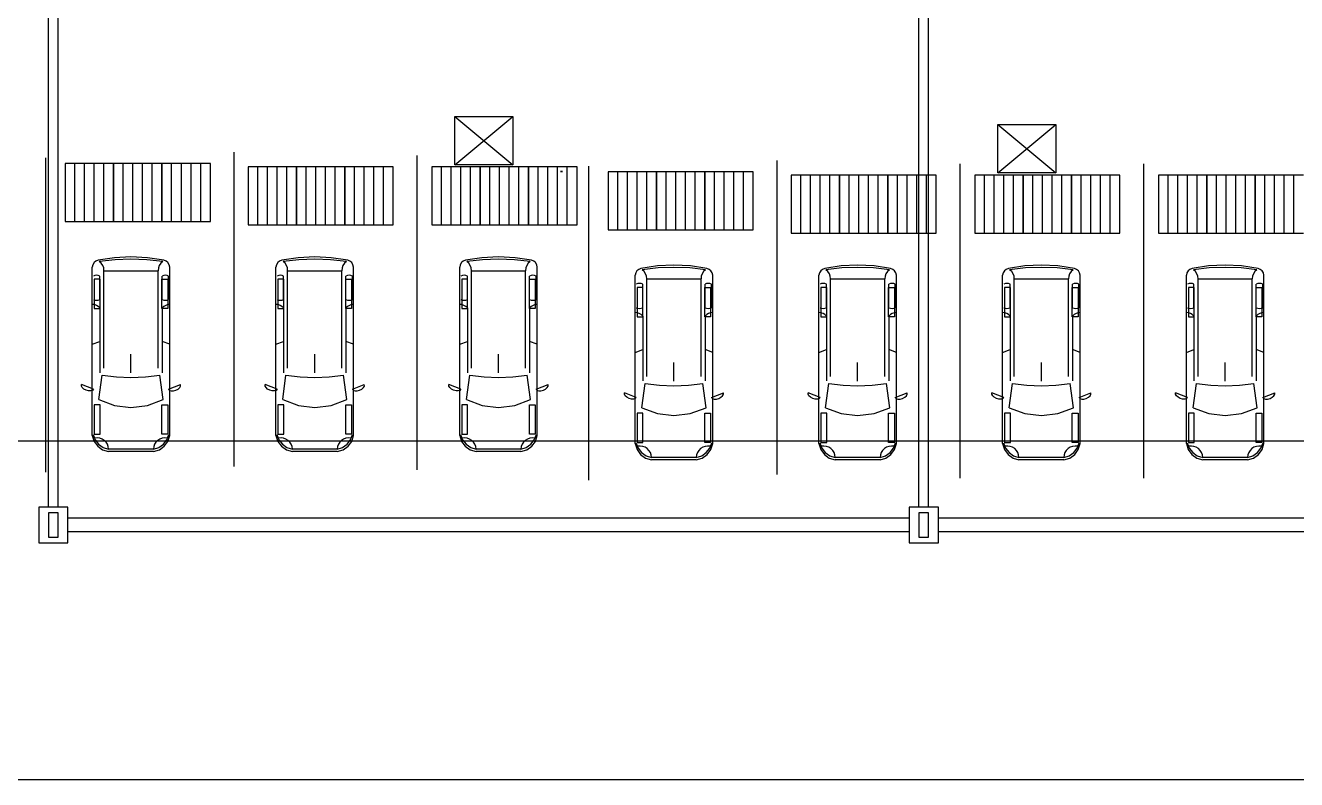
# Model space of a CAD drawing. Header units: metres. Extents: x 2 to 323, y -2 to 254.
# Drawn here: x 130.73 to 157.02, y 7.56 to 23.16 of the extents above; entities that cross this region are included whole.
import ezdxf

# ---------------------------------------------------------------- set-up
doc = ezdxf.new("R2010")
doc.units = ezdxf.units.M
doc.layers.add('REFERENCIA', color=7, linetype='Continuous')

msp = doc.modelspace()

# ---------------------------------------------------------------- linework, layer by layer
at = {"layer": 'REFERENCIA'}
for p, q in [((131.196, 37.311), (131.196, 13.198)), ((131.196, 37.311), (131.196, 13.198)), ((131.396, 37.311), (131.396, 13.198)), ((131.396, 37.311), (131.396, 13.198)), ((149.196, 37.311), (149.196, 13.198)), ((149.396, 37.311), (149.396, 13.198)), ((139.609, 21.281), (140.809, 20.281)), ((139.609, 20.281), (140.809, 21.281)), ((150.837, 21.111), (152.037, 20.111)), ((150.837, 20.111), (152.037, 21.111)), ((135.04, 20.539), (135.04, 14.039)), ((135.04, 20.539), (135.04, 14.039)), ((131.144, 20.423), (131.144, 13.923)), ((131.553, 20.306), (131.553, 19.106)), ((132.553, 20.306), (131.553, 20.306)), ((131.753, 19.106), (131.753, 20.306)), ((131.953, 19.106), (131.953, 20.306)), ((132.153, 19.106), (132.153, 20.306)), ((132.353, 19.106), (132.353, 20.306)), ((132.553, 20.306), (132.553, 19.106)), ((133.553, 20.306), (132.553, 20.306)), ((132.553, 19.106), (132.553, 20.306)), ((132.753, 19.106), (132.753, 20.306)), ((132.953, 19.106), (132.953, 20.306)), ((133.153, 19.106), (133.153, 20.306)), ((133.353, 19.106), (133.353, 20.306)), ((133.553, 20.306), (133.553, 19.106)), ((134.553, 20.306), (133.553, 20.306)), ((133.553, 19.106), (133.553, 20.306)), ((133.753, 19.106), (133.753, 20.306)), ((133.953, 19.106), (133.953, 20.306)), ((134.153, 19.106), (134.153, 20.306)), ((134.353, 19.106), (134.353, 20.306)), ((134.553, 19.106), (134.553, 20.306)), ((138.823, 20.468), (138.823, 13.968)), ((138.823, 20.468), (138.823, 13.968)), ((142.372, 20.253), (142.372, 13.753)), ((146.268, 20.369), (146.268, 13.869)), ((146.268, 20.369), (146.268, 13.869)), ((150.051, 20.298), (150.051, 13.798)), ((150.051, 20.298), (150.051, 13.798)), ((153.851, 20.298), (153.851, 13.798)), ((135.336, 20.235), (135.336, 19.035)), ((136.336, 20.235), (135.336, 20.235)), ((135.536, 19.035), (135.536, 20.235)), ((135.736, 19.035), (135.736, 20.235)), ((135.936, 19.035), (135.936, 20.235)), ((136.136, 19.035), (136.136, 20.235)), ((136.336, 20.235), (136.336, 19.035)), ((137.336, 20.235), (136.336, 20.235)), ((136.336, 19.035), (136.336, 20.235)), ((136.536, 19.035), (136.536, 20.235)), ((136.736, 19.035), (136.736, 20.235)), ((136.936, 19.035), (136.936, 20.235)), ((137.136, 19.035), (137.136, 20.235)), ((137.336, 20.235), (137.336, 19.035)), ((138.336, 20.235), (137.336, 20.235)), ((137.336, 19.035), (137.336, 20.235)), ((137.536, 19.035), (137.536, 20.235)), ((137.736, 19.035), (137.736, 20.235)), ((137.936, 19.035), (137.936, 20.235)), ((138.136, 19.035), (138.136, 20.235)), ((138.336, 19.035), (138.336, 20.235)), ((139.136, 20.235), (139.136, 19.035)), ((140.136, 20.235), (139.136, 20.235)), ((139.336, 19.035), (139.336, 20.235)), ((139.536, 19.035), (139.536, 20.235)), ((139.736, 19.035), (139.736, 20.235)), ((139.936, 19.035), (139.936, 20.235)), ((140.136, 20.235), (140.136, 19.035)), ((141.136, 20.235), (140.136, 20.235)), ((140.136, 19.035), (140.136, 20.235)), ((140.336, 19.035), (140.336, 20.235)), ((140.536, 19.035), (140.536, 20.235)), ((140.736, 19.035), (140.736, 20.235)), ((140.936, 19.035), (140.936, 20.235)), ((141.136, 20.235), (141.136, 19.035)), ((142.136, 20.235), (141.136, 20.235)), ((141.136, 19.035), (141.136, 20.235)), ((141.336, 19.035), (141.336, 20.235)), ((141.536, 19.035), (141.536, 20.235)), ((141.736, 19.035), (141.736, 20.235)), ((141.936, 19.035), (141.936, 20.235)), ((142.136, 19.035), (142.136, 20.235)), ((142.781, 20.136), (142.781, 18.936)), ((143.781, 20.136), (142.781, 20.136)), ((142.981, 18.936), (142.981, 20.136)), ((143.181, 18.936), (143.181, 20.136)), ((143.381, 18.936), (143.381, 20.136)), ((143.581, 18.936), (143.581, 20.136)), ((143.781, 20.136), (143.781, 18.936)), ((144.781, 20.136), (143.781, 20.136)), ((143.781, 18.936), (143.781, 20.136)), ((143.981, 18.936), (143.981, 20.136)), ((144.181, 18.936), (144.181, 20.136)), ((144.381, 18.936), (144.381, 20.136)), ((144.581, 18.936), (144.581, 20.136)), ((144.781, 20.136), (144.781, 18.936)), ((145.781, 20.136), (144.781, 20.136)), ((144.781, 18.936), (144.781, 20.136)), ((144.981, 18.936), (144.981, 20.136)), ((145.181, 18.936), (145.181, 20.136)), ((145.381, 18.936), (145.381, 20.136)), ((145.581, 18.936), (145.581, 20.136)), ((145.781, 18.936), (145.781, 20.136)), ((146.564, 20.065), (146.564, 18.865)), ((147.564, 20.065), (146.564, 20.065)), ((146.764, 18.865), (146.764, 20.065)), ((146.964, 18.865), (146.964, 20.065)), ((147.164, 18.865), (147.164, 20.065)), ((147.364, 18.865), (147.364, 20.065)), ((147.564, 20.065), (147.564, 18.865)), ((148.564, 20.065), (147.564, 20.065)), ((147.564, 18.865), (147.564, 20.065)), ((147.764, 18.865), (147.764, 20.065)), ((147.964, 18.865), (147.964, 20.065)), ((148.164, 18.865), (148.164, 20.065)), ((148.364, 18.865), (148.364, 20.065)), ((148.564, 20.065), (148.564, 18.865)), ((149.564, 20.065), (148.564, 20.065)), ((148.564, 18.865), (148.564, 20.065)), ((148.764, 18.865), (148.764, 20.065)), ((148.964, 18.865), (148.964, 20.065)), ((149.164, 18.865), (149.164, 20.065)), ((149.364, 18.865), (149.364, 20.065)), ((149.564, 18.865), (149.564, 20.065)), ((150.364, 20.065), (150.364, 18.865)), ((151.364, 20.065), (150.364, 20.065)), ((150.564, 18.865), (150.564, 20.065)), ((150.764, 18.865), (150.764, 20.065)), ((150.964, 18.865), (150.964, 20.065)), ((151.164, 18.865), (151.164, 20.065)), ((151.364, 20.065), (151.364, 18.865)), ((152.364, 20.065), (151.364, 20.065)), ((151.364, 18.865), (151.364, 20.065)), ((151.564, 18.865), (151.564, 20.065)), ((151.764, 18.865), (151.764, 20.065)), ((151.964, 18.865), (151.964, 20.065)), ((152.164, 18.865), (152.164, 20.065)), ((152.364, 20.065), (152.364, 18.865)), ((153.364, 20.065), (152.364, 20.065)), ((152.364, 18.865), (152.364, 20.065)), ((152.564, 18.865), (152.564, 20.065)), ((152.764, 18.865), (152.764, 20.065)), ((152.964, 18.865), (152.964, 20.065)), ((153.164, 18.865), (153.164, 20.065)), ((153.364, 18.865), (153.364, 20.065)), ((154.164, 20.065), (154.164, 18.865)), ((155.164, 20.065), (154.164, 20.065)), ((154.364, 18.865), (154.364, 20.065)), ((154.564, 18.865), (154.564, 20.065)), ((154.764, 18.865), (154.764, 20.065)), ((154.964, 18.865), (154.964, 20.065)), ((155.164, 20.065), (155.164, 18.865)), ((156.164, 20.065), (155.164, 20.065)), ((155.164, 18.865), (155.164, 20.065)), ((155.364, 18.865), (155.364, 20.065)), ((155.564, 18.865), (155.564, 20.065)), ((155.764, 18.865), (155.764, 20.065)), ((155.964, 18.865), (155.964, 20.065)), ((156.164, 20.065), (156.164, 18.865)), ((157.164, 20.065), (156.164, 20.065)), ((156.164, 18.865), (156.164, 20.065)), ((156.364, 18.865), (156.364, 20.065)), ((156.564, 18.865), (156.564, 20.065)), ((156.764, 18.865), (156.764, 20.065)), ((156.964, 18.865), (156.964, 20.065)), ((131.553, 19.106), (132.553, 19.106)), ((132.553, 19.106), (133.553, 19.106)), ((133.553, 19.106), (134.553, 19.106)), ((135.336, 19.035), (136.336, 19.035)), ((136.336, 19.035), (137.336, 19.035)), ((137.336, 19.035), (138.336, 19.035)), ((139.136, 19.035), (140.136, 19.035)), ((140.136, 19.035), (141.136, 19.035)), ((141.136, 19.035), (142.136, 19.035)), ((142.781, 18.936), (143.781, 18.936)), ((143.781, 18.936), (144.781, 18.936)), ((144.781, 18.936), (145.781, 18.936)), ((146.564, 18.865), (147.564, 18.865)), ((147.564, 18.865), (148.564, 18.865)), ((148.564, 18.865), (149.564, 18.865)), ((150.364, 18.865), (151.364, 18.865)), ((151.364, 18.865), (152.364, 18.865)), ((152.364, 18.865), (153.364, 18.865)), ((154.164, 18.865), (155.164, 18.865)), ((155.164, 18.865), (156.164, 18.865)), ((156.164, 18.865), (157.164, 18.865)), ((132.11, 14.68), (132.11, 18.164)), ((133.715, 14.68), (133.715, 18.164)), ((135.91, 14.68), (135.91, 18.164)), ((137.515, 14.68), (137.515, 18.164)), ((139.71, 14.68), (139.71, 18.164)), ((141.315, 14.68), (141.315, 18.164)), ((132.268, 17.493), (132.268, 17.977)), ((132.352, 16.072), (132.352, 18.088)), ((132.352, 18.088), (133.473, 18.088)), ((133.473, 16.072), (133.473, 18.088)), ((133.557, 17.493), (133.557, 17.977)), ((133.691, 17.493), (133.691, 17.977)), ((136.068, 17.493), (136.068, 17.977)), ((136.152, 16.072), (136.152, 18.088)), ((136.152, 18.088), (137.273, 18.088)), ((137.273, 16.072), (137.273, 18.088)), ((137.357, 17.493), (137.357, 17.977)), ((137.491, 17.493), (137.491, 17.977)), ((139.868, 17.493), (139.868, 17.977)), ((139.952, 16.072), (139.952, 18.088)), ((139.952, 18.088), (141.073, 18.088)), ((141.073, 16.072), (141.073, 18.088)), ((141.157, 17.493), (141.157, 17.977)), ((141.291, 17.493), (141.291, 17.977)), ((143.338, 14.51), (143.338, 17.993)), ((143.58, 15.902), (143.58, 17.918)), ((143.58, 17.918), (144.701, 17.918)), ((144.701, 15.902), (144.701, 17.918)), ((144.943, 14.51), (144.943, 17.993)), ((147.138, 14.51), (147.138, 17.993)), ((147.38, 15.902), (147.38, 17.918)), ((147.38, 17.918), (148.501, 17.918)), ((148.501, 15.902), (148.501, 17.918)), ((148.743, 14.51), (148.743, 17.993)), ((150.938, 14.51), (150.938, 17.993)), ((151.18, 15.902), (151.18, 17.918)), ((151.18, 17.918), (152.301, 17.918)), ((152.301, 15.902), (152.301, 17.918)), ((152.543, 14.51), (152.543, 17.993)), ((154.738, 14.51), (154.738, 17.993)), ((154.98, 15.902), (154.98, 17.918)), ((154.98, 17.918), (156.101, 17.918)), ((156.101, 15.902), (156.101, 17.918)), ((156.343, 14.51), (156.343, 17.993)), ((143.496, 17.323), (143.496, 17.807)), ((144.785, 17.323), (144.785, 17.807)), ((144.918, 17.323), (144.918, 17.807)), ((147.296, 17.323), (147.296, 17.807)), ((148.585, 17.323), (148.585, 17.807)), ((148.718, 17.323), (148.718, 17.807)), ((151.096, 17.323), (151.096, 17.807)), ((152.385, 17.323), (152.385, 17.807)), ((152.518, 17.323), (152.518, 17.807)), ((154.896, 17.323), (154.896, 17.807)), ((156.185, 17.323), (156.185, 17.807)), ((156.318, 17.323), (156.318, 17.807)), ((132.268, 17.32), (132.268, 15.978)), ((133.557, 17.32), (133.557, 15.978)), ((136.068, 17.32), (136.068, 15.978)), ((137.357, 17.32), (137.357, 15.978)), ((139.868, 17.32), (139.868, 15.978)), ((141.157, 17.32), (141.157, 15.978)), ((143.496, 17.15), (143.496, 15.808)), ((144.785, 17.15), (144.785, 15.808)), ((147.296, 17.15), (147.296, 15.808)), ((148.585, 17.15), (148.585, 15.808)), ((151.096, 17.15), (151.096, 15.808)), ((152.385, 17.15), (152.385, 15.808)), ((154.896, 17.15), (154.896, 15.808)), ((156.185, 17.15), (156.185, 15.808)), ((132.11, 16.566), (132.268, 16.625)), ((133.715, 16.566), (133.557, 16.625)), ((135.91, 16.566), (136.068, 16.625)), ((137.515, 16.566), (137.357, 16.625)), ((139.71, 16.566), (139.868, 16.625)), ((141.315, 16.566), (141.157, 16.625)), ((132.912, 15.976), (132.912, 16.362)), ((136.712, 15.976), (136.712, 16.362)), ((140.512, 15.976), (140.512, 16.362)), ((143.338, 16.396), (143.496, 16.455)), ((144.943, 16.396), (144.785, 16.455)), ((147.138, 16.396), (147.296, 16.455)), ((148.743, 16.396), (148.585, 16.455)), ((150.938, 16.396), (151.096, 16.455)), ((152.543, 16.396), (152.385, 16.455)), ((154.738, 16.396), (154.896, 16.455)), ((156.343, 16.396), (156.185, 16.455)), ((144.14, 15.806), (144.14, 16.192)), ((147.94, 15.806), (147.94, 16.192)), ((151.74, 15.806), (151.74, 16.192)), ((155.54, 15.806), (155.54, 16.192)), ((132.249, 15.423), (132.317, 15.926)), ((133.576, 15.423), (133.508, 15.926)), ((136.049, 15.423), (136.117, 15.926)), ((137.376, 15.423), (137.308, 15.926)), ((139.849, 15.423), (139.917, 15.926)), ((141.176, 15.423), (141.108, 15.926)), ((132.134, 15.636), (131.887, 15.732)), ((133.691, 15.636), (133.937, 15.732)), ((135.934, 15.636), (135.687, 15.732)), ((137.491, 15.636), (137.737, 15.732)), ((139.734, 15.636), (139.487, 15.732)), ((141.291, 15.636), (141.537, 15.732)), ((143.362, 15.466), (143.115, 15.562)), ((143.477, 15.253), (143.545, 15.756)), ((144.804, 15.253), (144.736, 15.756)), ((144.919, 15.466), (145.165, 15.562)), ((147.162, 15.466), (146.915, 15.562)), ((147.277, 15.253), (147.345, 15.756)), ((148.604, 15.253), (148.536, 15.756)), ((148.719, 15.466), (148.965, 15.562)), ((150.962, 15.466), (150.715, 15.562)), ((151.077, 15.253), (151.145, 15.756)), ((152.404, 15.253), (152.336, 15.756)), ((152.519, 15.466), (152.765, 15.562)), ((154.762, 15.466), (154.515, 15.562)), ((154.877, 15.253), (154.945, 15.756)), ((156.204, 15.253), (156.136, 15.756)), ((156.319, 15.466), (156.565, 15.562)), ((167.596, 14.561), (121.37, 14.561)), ((167.596, 14.561), (121.37, 14.561)), ((133.375, 14.396), (132.45, 14.396)), ((133.375, 14.347), (132.45, 14.347)), ((137.175, 14.396), (136.25, 14.396)), ((137.175, 14.347), (136.25, 14.347)), ((140.975, 14.396), (140.05, 14.396)), ((140.975, 14.347), (140.05, 14.347)), ((144.603, 14.226), (143.677, 14.226)), ((148.403, 14.226), (147.477, 14.226)), ((152.203, 14.226), (151.277, 14.226)), ((156.003, 14.226), (155.077, 14.226)), ((144.603, 14.177), (143.677, 14.177)), ((148.403, 14.177), (147.477, 14.177)), ((152.203, 14.177), (151.277, 14.177)), ((156.003, 14.177), (155.077, 14.177)), ((131.609, 13.198), (131.009, 13.198)), ((131.009, 13.198), (131.009, 12.458)), ((131.609, 13.198), (131.009, 13.198)), ((131.009, 13.198), (131.009, 12.458)), ((131.609, 13.198), (131.009, 13.198)), ((131.009, 13.198), (131.009, 12.458)), ((131.609, 13.198), (131.009, 13.198)), ((131.009, 13.198), (131.009, 12.458)), ((131.609, 13.198), (131.009, 13.198)), ((131.009, 13.198), (131.009, 12.458)), ((131.609, 13.198), (131.009, 13.198)), ((131.009, 13.198), (131.009, 12.458)), ((131.609, 12.458), (131.609, 13.198)), ((131.609, 12.458), (131.609, 13.198)), ((131.609, 12.458), (131.609, 13.198)), ((131.609, 12.458), (131.609, 13.198)), ((131.609, 12.458), (131.609, 13.198)), ((131.609, 12.458), (131.609, 13.198)), ((149.609, 13.198), (149.009, 13.198)), ((149.009, 13.198), (149.009, 12.458)), ((149.609, 13.198), (149.009, 13.198)), ((149.009, 13.198), (149.009, 12.458)), ((149.609, 13.198), (149.009, 13.198)), ((149.009, 13.198), (149.009, 12.458)), ((149.609, 13.198), (149.009, 13.198)), ((149.009, 13.198), (149.009, 12.458)), ((149.609, 12.458), (149.609, 13.198)), ((149.609, 12.458), (149.609, 13.198)), ((149.609, 12.458), (149.609, 13.198)), ((149.609, 12.458), (149.609, 13.198)), ((131.409, 13.078), (131.209, 13.078)), ((131.209, 13.078), (131.209, 12.578)), ((131.409, 13.078), (131.209, 13.078)), ((131.209, 13.078), (131.209, 12.578)), ((131.409, 13.078), (131.209, 13.078)), ((131.209, 13.078), (131.209, 12.578)), ((131.409, 13.078), (131.209, 13.078)), ((131.209, 13.078), (131.209, 12.578)), ((131.409, 13.078), (131.209, 13.078)), ((131.209, 13.078), (131.209, 12.578)), ((131.409, 13.078), (131.209, 13.078)), ((131.209, 13.078), (131.209, 12.578)), ((131.409, 12.578), (131.409, 13.078)), ((131.409, 12.578), (131.409, 13.078)), ((131.409, 12.578), (131.409, 13.078)), ((131.409, 12.578), (131.409, 13.078)), ((131.409, 12.578), (131.409, 13.078)), ((131.409, 12.578), (131.409, 13.078)), ((149.009, 12.968), (131.609, 12.968)), ((149.009, 12.968), (131.609, 12.968)), ((149.409, 13.078), (149.209, 13.078)), ((149.209, 13.078), (149.209, 12.578)), ((149.409, 13.078), (149.209, 13.078)), ((149.209, 13.078), (149.209, 12.578)), ((149.409, 13.078), (149.209, 13.078)), ((149.209, 13.078), (149.209, 12.578)), ((149.409, 13.078), (149.209, 13.078)), ((149.209, 13.078), (149.209, 12.578)), ((149.409, 12.578), (149.409, 13.078)), ((149.409, 12.578), (149.409, 13.078)), ((149.409, 12.578), (149.409, 13.078)), ((149.409, 12.578), (149.409, 13.078)), ((167.009, 12.968), (149.609, 12.968)), ((167.009, 12.968), (149.609, 12.968)), ((149.009, 12.688), (131.609, 12.688)), ((149.009, 12.688), (131.609, 12.688)), ((167.009, 12.688), (149.609, 12.688)), ((167.009, 12.688), (149.609, 12.688)), ((131.009, 12.458), (131.609, 12.458)), ((131.009, 12.458), (131.609, 12.458)), ((131.009, 12.458), (131.609, 12.458)), ((131.009, 12.458), (131.609, 12.458)), ((131.009, 12.458), (131.609, 12.458)), ((131.009, 12.458), (131.609, 12.458)), ((131.209, 12.578), (131.409, 12.578)), ((131.209, 12.578), (131.409, 12.578)), ((131.209, 12.578), (131.409, 12.578)), ((131.209, 12.578), (131.409, 12.578)), ((131.209, 12.578), (131.409, 12.578)), ((131.209, 12.578), (131.409, 12.578)), ((149.009, 12.458), (149.609, 12.458)), ((149.009, 12.458), (149.609, 12.458)), ((149.009, 12.458), (149.609, 12.458)), ((149.009, 12.458), (149.609, 12.458)), ((149.209, 12.578), (149.409, 12.578)), ((149.209, 12.578), (149.409, 12.578)), ((149.209, 12.578), (149.409, 12.578)), ((149.209, 12.578), (149.409, 12.578)), ((37.856, 7.561), (192.761, 7.561)), ((37.856, 7.561), (192.761, 7.561))]:
    msp.add_line(p, q, dxfattribs=at)
for points in [[(139.609, 21.281), (140.809, 21.281), (140.809, 20.281), (139.609, 20.281), (139.609, 21.281)], [(150.837, 21.111), (152.037, 21.111), (152.037, 20.111), (150.837, 20.111), (150.837, 21.111)], [(141.797, 20.137), (141.839, 20.137), (141.797, 20.137)], [(132.272, 17.305), (132.272, 17.912), (132.152, 17.912), (132.152, 17.305), (132.272, 17.305)], [(133.552, 17.305), (133.552, 17.912), (133.672, 17.912), (133.672, 17.305), (133.552, 17.305)], [(136.072, 17.305), (136.072, 17.912), (135.952, 17.912), (135.952, 17.305), (136.072, 17.305)], [(137.352, 17.305), (137.352, 17.912), (137.472, 17.912), (137.472, 17.305), (137.352, 17.305)], [(139.872, 17.305), (139.872, 17.912), (139.752, 17.912), (139.752, 17.305), (139.872, 17.305)], [(141.152, 17.305), (141.152, 17.912), (141.272, 17.912), (141.272, 17.305), (141.152, 17.305)], [(143.5, 17.135), (143.5, 17.742), (143.38, 17.742), (143.38, 17.135), (143.5, 17.135)], [(144.78, 17.135), (144.78, 17.742), (144.9, 17.742), (144.9, 17.135), (144.78, 17.135)], [(147.3, 17.135), (147.3, 17.742), (147.18, 17.742), (147.18, 17.135), (147.3, 17.135)], [(148.58, 17.135), (148.58, 17.742), (148.7, 17.742), (148.7, 17.135), (148.58, 17.135)], [(151.1, 17.135), (151.1, 17.742), (150.98, 17.742), (150.98, 17.135), (151.1, 17.135)], [(152.38, 17.135), (152.38, 17.742), (152.5, 17.742), (152.5, 17.135), (152.38, 17.135)], [(154.9, 17.135), (154.9, 17.742), (154.78, 17.742), (154.78, 17.135), (154.9, 17.135)], [(156.18, 17.135), (156.18, 17.742), (156.3, 17.742), (156.3, 17.135), (156.18, 17.135)], [(132.272, 14.705), (132.272, 15.312), (132.152, 15.312), (132.152, 14.705), (132.272, 14.705)], [(133.552, 14.705), (133.552, 15.312), (133.672, 15.312), (133.672, 14.705), (133.552, 14.705)], [(136.072, 14.705), (136.072, 15.312), (135.952, 15.312), (135.952, 14.705), (136.072, 14.705)], [(137.352, 14.705), (137.352, 15.312), (137.472, 15.312), (137.472, 14.705), (137.352, 14.705)], [(139.872, 14.705), (139.872, 15.312), (139.752, 15.312), (139.752, 14.705), (139.872, 14.705)], [(141.152, 14.705), (141.152, 15.312), (141.272, 15.312), (141.272, 14.705), (141.152, 14.705)], [(143.5, 14.535), (143.5, 15.142), (143.38, 15.142), (143.38, 14.535), (143.5, 14.535)], [(144.78, 14.535), (144.78, 15.142), (144.9, 15.142), (144.9, 14.535), (144.78, 14.535)], [(147.3, 14.535), (147.3, 15.142), (147.18, 15.142), (147.18, 14.535), (147.3, 14.535)], [(148.58, 14.535), (148.58, 15.142), (148.7, 15.142), (148.7, 14.535), (148.58, 14.535)], [(151.1, 14.535), (151.1, 15.142), (150.98, 15.142), (150.98, 14.535), (151.1, 14.535)], [(152.38, 14.535), (152.38, 15.142), (152.5, 15.142), (152.5, 14.535), (152.38, 14.535)], [(154.9, 14.535), (154.9, 15.142), (154.78, 15.142), (154.78, 14.535), (154.9, 14.535)], [(156.18, 14.535), (156.18, 15.142), (156.3, 15.142), (156.3, 14.535), (156.18, 14.535)]]:
    msp.add_lwpolyline(points, close=True, dxfattribs=at)
for points in [[(132.231, 18.306), (132.185, 18.286), (132.148, 18.254), (132.122, 18.212), (132.11, 18.164)], [(133.594, 18.306), (133.254, 18.356), (132.912, 18.373), (132.57, 18.356), (132.231, 18.306)], [(133.568, 18.279), (133.241, 18.315), (132.912, 18.328), (132.584, 18.315), (132.256, 18.279)], [(132.352, 18.088), (132.347, 18.144), (132.328, 18.196), (132.298, 18.241), (132.256, 18.279)], [(133.568, 18.279), (133.527, 18.241), (133.496, 18.196), (133.478, 18.144), (133.473, 18.088)], [(133.715, 18.164), (133.703, 18.212), (133.677, 18.254), (133.64, 18.286), (133.594, 18.306)], [(136.031, 18.306), (135.985, 18.286), (135.948, 18.254), (135.922, 18.212), (135.91, 18.164)], [(137.394, 18.306), (137.054, 18.356), (136.712, 18.373), (136.37, 18.356), (136.031, 18.306)], [(137.368, 18.279), (137.041, 18.315), (136.712, 18.328), (136.384, 18.315), (136.056, 18.279)], [(136.152, 18.088), (136.147, 18.144), (136.128, 18.196), (136.098, 18.241), (136.056, 18.279)], [(137.368, 18.279), (137.327, 18.241), (137.296, 18.196), (137.278, 18.144), (137.273, 18.088)], [(137.515, 18.164), (137.503, 18.212), (137.477, 18.254), (137.44, 18.286), (137.394, 18.306)], [(139.831, 18.306), (139.785, 18.286), (139.748, 18.254), (139.722, 18.212), (139.71, 18.164)], [(141.194, 18.306), (140.854, 18.356), (140.512, 18.373), (140.17, 18.356), (139.831, 18.306)], [(141.168, 18.279), (140.841, 18.315), (140.512, 18.328), (140.184, 18.315), (139.856, 18.279)], [(139.952, 18.088), (139.947, 18.144), (139.928, 18.196), (139.898, 18.241), (139.856, 18.279)], [(141.168, 18.279), (141.127, 18.241), (141.096, 18.196), (141.078, 18.144), (141.073, 18.088)], [(141.315, 18.164), (141.303, 18.212), (141.277, 18.254), (141.24, 18.286), (141.194, 18.306)], [(144.822, 18.136), (144.482, 18.186), (144.14, 18.203), (143.798, 18.186), (143.459, 18.136)], [(144.796, 18.109), (144.469, 18.145), (144.14, 18.157), (143.812, 18.145), (143.484, 18.109)], [(148.622, 18.136), (148.282, 18.186), (147.94, 18.203), (147.598, 18.186), (147.259, 18.136)], [(148.596, 18.109), (148.269, 18.145), (147.94, 18.157), (147.612, 18.145), (147.284, 18.109)], [(152.422, 18.136), (152.082, 18.186), (151.74, 18.203), (151.398, 18.186), (151.059, 18.136)], [(152.396, 18.109), (152.069, 18.145), (151.74, 18.157), (151.412, 18.145), (151.084, 18.109)], [(156.222, 18.136), (155.882, 18.186), (155.54, 18.203), (155.198, 18.186), (154.859, 18.136)], [(156.196, 18.109), (155.869, 18.145), (155.54, 18.157), (155.212, 18.145), (154.884, 18.109)], [(132.268, 17.977), (132.235, 17.991), (132.201, 17.995), (132.167, 17.991), (132.134, 17.977)], [(133.691, 17.977), (133.658, 17.991), (133.624, 17.995), (133.589, 17.991), (133.557, 17.977)], [(136.068, 17.977), (136.035, 17.991), (136.001, 17.995), (135.967, 17.991), (135.934, 17.977)], [(137.491, 17.977), (137.458, 17.991), (137.424, 17.995), (137.389, 17.991), (137.357, 17.977)], [(139.868, 17.977), (139.835, 17.991), (139.801, 17.995), (139.767, 17.991), (139.734, 17.977)], [(141.291, 17.977), (141.258, 17.991), (141.224, 17.995), (141.189, 17.991), (141.157, 17.977)], [(143.459, 18.136), (143.413, 18.116), (143.376, 18.084), (143.35, 18.042), (143.338, 17.993)], [(143.58, 17.918), (143.575, 17.974), (143.556, 18.026), (143.526, 18.071), (143.484, 18.109)], [(144.796, 18.109), (144.755, 18.071), (144.724, 18.026), (144.706, 17.974), (144.701, 17.918)], [(144.943, 17.993), (144.931, 18.042), (144.905, 18.084), (144.868, 18.116), (144.822, 18.136)], [(147.259, 18.136), (147.213, 18.116), (147.176, 18.084), (147.15, 18.042), (147.138, 17.993)], [(147.38, 17.918), (147.375, 17.974), (147.356, 18.026), (147.326, 18.071), (147.284, 18.109)], [(148.596, 18.109), (148.555, 18.071), (148.524, 18.026), (148.506, 17.974), (148.501, 17.918)], [(148.743, 17.993), (148.731, 18.042), (148.705, 18.084), (148.668, 18.116), (148.622, 18.136)], [(151.059, 18.136), (151.013, 18.116), (150.976, 18.084), (150.95, 18.042), (150.938, 17.993)], [(151.18, 17.918), (151.175, 17.974), (151.156, 18.026), (151.126, 18.071), (151.084, 18.109)], [(152.396, 18.109), (152.355, 18.071), (152.324, 18.026), (152.306, 17.974), (152.301, 17.918)], [(152.543, 17.993), (152.531, 18.042), (152.505, 18.084), (152.468, 18.116), (152.422, 18.136)], [(154.859, 18.136), (154.813, 18.116), (154.776, 18.084), (154.75, 18.042), (154.738, 17.993)], [(154.98, 17.918), (154.975, 17.974), (154.956, 18.026), (154.926, 18.071), (154.884, 18.109)], [(156.196, 18.109), (156.155, 18.071), (156.124, 18.026), (156.106, 17.974), (156.101, 17.918)], [(156.343, 17.993), (156.331, 18.042), (156.305, 18.084), (156.268, 18.116), (156.222, 18.136)], [(143.496, 17.807), (143.463, 17.821), (143.429, 17.825), (143.395, 17.821), (143.362, 17.807)], [(144.918, 17.807), (144.886, 17.821), (144.852, 17.825), (144.817, 17.821), (144.785, 17.807)], [(147.296, 17.807), (147.263, 17.821), (147.229, 17.825), (147.195, 17.821), (147.162, 17.807)], [(148.718, 17.807), (148.686, 17.821), (148.652, 17.825), (148.617, 17.821), (148.585, 17.807)], [(151.096, 17.807), (151.063, 17.821), (151.029, 17.825), (150.995, 17.821), (150.962, 17.807)], [(152.518, 17.807), (152.486, 17.821), (152.452, 17.825), (152.417, 17.821), (152.385, 17.807)], [(154.896, 17.807), (154.863, 17.821), (154.829, 17.825), (154.795, 17.821), (154.762, 17.807)], [(156.318, 17.807), (156.286, 17.821), (156.252, 17.825), (156.217, 17.821), (156.185, 17.807)], [(132.268, 17.32), (132.234, 17.349), (132.196, 17.371), (132.154, 17.386), (132.11, 17.392)], [(132.134, 17.493), (132.167, 17.48), (132.201, 17.476), (132.235, 17.48), (132.268, 17.493)], [(133.557, 17.493), (133.589, 17.48), (133.624, 17.476), (133.658, 17.48), (133.691, 17.493)], [(133.715, 17.392), (133.671, 17.386), (133.629, 17.371), (133.591, 17.349), (133.557, 17.32)], [(136.068, 17.32), (136.034, 17.349), (135.996, 17.371), (135.954, 17.386), (135.91, 17.392)], [(135.934, 17.493), (135.967, 17.48), (136.001, 17.476), (136.035, 17.48), (136.068, 17.493)], [(137.357, 17.493), (137.389, 17.48), (137.424, 17.476), (137.458, 17.48), (137.491, 17.493)], [(137.515, 17.392), (137.471, 17.386), (137.429, 17.371), (137.391, 17.349), (137.357, 17.32)], [(139.868, 17.32), (139.834, 17.349), (139.796, 17.371), (139.754, 17.386), (139.71, 17.392)], [(139.734, 17.493), (139.767, 17.48), (139.801, 17.476), (139.835, 17.48), (139.868, 17.493)], [(141.157, 17.493), (141.189, 17.48), (141.224, 17.476), (141.258, 17.48), (141.291, 17.493)], [(141.315, 17.392), (141.271, 17.386), (141.229, 17.371), (141.191, 17.349), (141.157, 17.32)], [(143.496, 17.15), (143.462, 17.179), (143.424, 17.201), (143.382, 17.216), (143.338, 17.222)], [(143.362, 17.323), (143.395, 17.31), (143.429, 17.306), (143.463, 17.31), (143.496, 17.323)], [(144.785, 17.323), (144.817, 17.31), (144.852, 17.306), (144.886, 17.31), (144.918, 17.323)], [(144.943, 17.222), (144.899, 17.216), (144.857, 17.201), (144.819, 17.179), (144.785, 17.15)], [(147.296, 17.15), (147.262, 17.179), (147.224, 17.201), (147.182, 17.216), (147.138, 17.222)], [(147.162, 17.323), (147.195, 17.31), (147.229, 17.306), (147.263, 17.31), (147.296, 17.323)], [(148.585, 17.323), (148.617, 17.31), (148.652, 17.306), (148.686, 17.31), (148.718, 17.323)], [(148.743, 17.222), (148.699, 17.216), (148.657, 17.201), (148.619, 17.179), (148.585, 17.15)], [(151.096, 17.15), (151.062, 17.179), (151.024, 17.201), (150.982, 17.216), (150.938, 17.222)], [(150.962, 17.323), (150.995, 17.31), (151.029, 17.306), (151.063, 17.31), (151.096, 17.323)], [(152.385, 17.323), (152.417, 17.31), (152.452, 17.306), (152.486, 17.31), (152.518, 17.323)], [(152.543, 17.222), (152.499, 17.216), (152.457, 17.201), (152.419, 17.179), (152.385, 17.15)], [(154.896, 17.15), (154.862, 17.179), (154.824, 17.201), (154.782, 17.216), (154.738, 17.222)], [(154.762, 17.323), (154.795, 17.31), (154.829, 17.306), (154.863, 17.31), (154.896, 17.323)], [(156.185, 17.323), (156.217, 17.31), (156.252, 17.306), (156.286, 17.31), (156.318, 17.323)], [(156.343, 17.222), (156.299, 17.216), (156.257, 17.201), (156.219, 17.179), (156.185, 17.15)], [(132.317, 15.926), (132.614, 15.89), (132.912, 15.878), (133.211, 15.89), (133.508, 15.926)], [(136.117, 15.926), (136.414, 15.89), (136.712, 15.878), (137.011, 15.89), (137.308, 15.926)], [(139.917, 15.926), (140.214, 15.89), (140.512, 15.878), (140.811, 15.89), (141.108, 15.926)], [(132.134, 15.636), (132.114, 15.613), (132.079, 15.602), (132.034, 15.603), (131.984, 15.616), (131.938, 15.64), (131.905, 15.67), (131.887, 15.702), (131.887, 15.732)], [(133.691, 15.636), (133.711, 15.613), (133.746, 15.602), (133.791, 15.603), (133.841, 15.616), (133.887, 15.64), (133.92, 15.67), (133.938, 15.702), (133.937, 15.732)], [(135.934, 15.636), (135.914, 15.613), (135.879, 15.602), (135.834, 15.603), (135.784, 15.616), (135.738, 15.64), (135.705, 15.67), (135.687, 15.702), (135.687, 15.732)], [(137.491, 15.636), (137.511, 15.613), (137.546, 15.602), (137.591, 15.603), (137.641, 15.616), (137.687, 15.64), (137.72, 15.67), (137.738, 15.702), (137.737, 15.732)], [(139.734, 15.636), (139.714, 15.613), (139.679, 15.602), (139.634, 15.603), (139.584, 15.616), (139.538, 15.64), (139.505, 15.67), (139.487, 15.702), (139.487, 15.732)], [(141.291, 15.636), (141.311, 15.613), (141.346, 15.602), (141.391, 15.603), (141.441, 15.616), (141.487, 15.64), (141.52, 15.67), (141.538, 15.702), (141.537, 15.732)], [(143.362, 15.466), (143.342, 15.443), (143.307, 15.432), (143.262, 15.433), (143.212, 15.446), (143.166, 15.47), (143.133, 15.5), (143.115, 15.532), (143.115, 15.562)], [(143.545, 15.756), (143.842, 15.72), (144.14, 15.708), (144.439, 15.72), (144.736, 15.756)], [(144.919, 15.466), (144.939, 15.443), (144.974, 15.432), (145.019, 15.433), (145.069, 15.446), (145.114, 15.47), (145.148, 15.5), (145.166, 15.532), (145.165, 15.562)], [(147.162, 15.466), (147.142, 15.443), (147.107, 15.432), (147.062, 15.433), (147.012, 15.446), (146.966, 15.47), (146.933, 15.5), (146.915, 15.532), (146.915, 15.562)], [(147.345, 15.756), (147.642, 15.72), (147.94, 15.708), (148.239, 15.72), (148.536, 15.756)], [(148.719, 15.466), (148.739, 15.443), (148.774, 15.432), (148.819, 15.433), (148.869, 15.446), (148.914, 15.47), (148.948, 15.5), (148.966, 15.532), (148.965, 15.562)], [(150.962, 15.466), (150.942, 15.443), (150.907, 15.432), (150.862, 15.433), (150.812, 15.446), (150.766, 15.47), (150.733, 15.5), (150.715, 15.532), (150.715, 15.562)], [(151.145, 15.756), (151.442, 15.72), (151.74, 15.708), (152.039, 15.72), (152.336, 15.756)], [(152.519, 15.466), (152.539, 15.443), (152.574, 15.432), (152.619, 15.433), (152.669, 15.446), (152.714, 15.47), (152.748, 15.5), (152.766, 15.532), (152.765, 15.562)], [(154.762, 15.466), (154.742, 15.443), (154.707, 15.432), (154.662, 15.433), (154.612, 15.446), (154.566, 15.47), (154.533, 15.5), (154.515, 15.532), (154.515, 15.562)], [(154.945, 15.756), (155.242, 15.72), (155.54, 15.708), (155.839, 15.72), (156.136, 15.756)], [(156.319, 15.466), (156.339, 15.443), (156.374, 15.432), (156.419, 15.433), (156.469, 15.446), (156.514, 15.47), (156.548, 15.5), (156.566, 15.532), (156.565, 15.562)], [(132.249, 15.423), (132.573, 15.302), (132.912, 15.261), (133.251, 15.302), (133.576, 15.423)], [(136.049, 15.423), (136.373, 15.302), (136.712, 15.261), (137.051, 15.302), (137.376, 15.423)], [(139.849, 15.423), (140.173, 15.302), (140.512, 15.261), (140.851, 15.302), (141.176, 15.423)], [(143.477, 15.253), (143.801, 15.131), (144.14, 15.091), (144.479, 15.131), (144.804, 15.253)], [(147.277, 15.253), (147.601, 15.131), (147.94, 15.091), (148.279, 15.131), (148.604, 15.253)], [(151.077, 15.253), (151.401, 15.131), (151.74, 15.091), (152.079, 15.131), (152.404, 15.253)], [(154.877, 15.253), (155.201, 15.131), (155.54, 15.091), (155.879, 15.131), (156.204, 15.253)], [(132.11, 14.68), (132.149, 14.557), (132.224, 14.456), (132.326, 14.384), (132.45, 14.347)], [(132.128, 14.696), (132.171, 14.587), (132.243, 14.497), (132.338, 14.432), (132.45, 14.396)], [(132.45, 14.396), (132.443, 14.448), (132.425, 14.497), (132.397, 14.541), (132.36, 14.578), (132.316, 14.606), (132.267, 14.624), (132.216, 14.631), (132.163, 14.627)], [(133.375, 14.396), (133.487, 14.432), (133.582, 14.497), (133.653, 14.587), (133.696, 14.696)], [(133.375, 14.347), (133.499, 14.384), (133.601, 14.456), (133.676, 14.557), (133.715, 14.68)], [(133.662, 14.627), (133.609, 14.631), (133.558, 14.624), (133.509, 14.606), (133.465, 14.578), (133.428, 14.541), (133.4, 14.497), (133.382, 14.448), (133.375, 14.396)], [(135.91, 14.68), (135.949, 14.557), (136.024, 14.456), (136.126, 14.384), (136.25, 14.347)], [(135.928, 14.696), (135.971, 14.587), (136.043, 14.497), (136.138, 14.432), (136.25, 14.396)], [(136.25, 14.396), (136.243, 14.448), (136.225, 14.497), (136.197, 14.541), (136.16, 14.578), (136.116, 14.606), (136.067, 14.624), (136.016, 14.631), (135.963, 14.627)], [(137.175, 14.396), (137.287, 14.432), (137.382, 14.497), (137.453, 14.587), (137.496, 14.696)], [(137.175, 14.347), (137.299, 14.384), (137.401, 14.456), (137.476, 14.557), (137.515, 14.68)], [(137.462, 14.627), (137.409, 14.631), (137.358, 14.624), (137.309, 14.606), (137.265, 14.578), (137.228, 14.541), (137.2, 14.497), (137.182, 14.448), (137.175, 14.396)], [(139.71, 14.68), (139.749, 14.557), (139.824, 14.456), (139.926, 14.384), (140.05, 14.347)], [(139.728, 14.696), (139.771, 14.587), (139.843, 14.497), (139.938, 14.432), (140.05, 14.396)], [(140.05, 14.396), (140.043, 14.448), (140.025, 14.497), (139.997, 14.541), (139.96, 14.578), (139.916, 14.606), (139.867, 14.624), (139.816, 14.631), (139.763, 14.627)], [(140.975, 14.396), (141.087, 14.432), (141.182, 14.497), (141.253, 14.587), (141.296, 14.696)], [(140.975, 14.347), (141.099, 14.384), (141.201, 14.456), (141.276, 14.557), (141.315, 14.68)], [(141.262, 14.627), (141.209, 14.631), (141.158, 14.624), (141.109, 14.606), (141.065, 14.578), (141.028, 14.541), (141, 14.497), (140.982, 14.448), (140.975, 14.396)], [(143.338, 14.51), (143.377, 14.387), (143.452, 14.286), (143.554, 14.213), (143.677, 14.177)], [(143.356, 14.526), (143.399, 14.417), (143.471, 14.327), (143.565, 14.261), (143.677, 14.226)], [(143.677, 14.226), (143.67, 14.278), (143.653, 14.327), (143.625, 14.371), (143.588, 14.408), (143.544, 14.436), (143.495, 14.454), (143.443, 14.461), (143.391, 14.457)], [(144.603, 14.226), (144.715, 14.261), (144.81, 14.327), (144.881, 14.417), (144.924, 14.526)], [(144.603, 14.177), (144.726, 14.213), (144.829, 14.286), (144.904, 14.387), (144.943, 14.51)], [(144.889, 14.457), (144.837, 14.461), (144.786, 14.454), (144.737, 14.436), (144.693, 14.408), (144.656, 14.371), (144.628, 14.327), (144.61, 14.278), (144.603, 14.226)], [(147.138, 14.51), (147.177, 14.387), (147.252, 14.286), (147.354, 14.213), (147.477, 14.177)], [(147.156, 14.526), (147.199, 14.417), (147.271, 14.327), (147.365, 14.261), (147.477, 14.226)], [(147.477, 14.226), (147.47, 14.278), (147.453, 14.327), (147.425, 14.371), (147.388, 14.408), (147.344, 14.436), (147.295, 14.454), (147.243, 14.461), (147.191, 14.457)], [(148.403, 14.226), (148.515, 14.261), (148.61, 14.327), (148.681, 14.417), (148.724, 14.526)], [(148.403, 14.177), (148.526, 14.213), (148.629, 14.286), (148.704, 14.387), (148.743, 14.51)], [(148.689, 14.457), (148.637, 14.461), (148.586, 14.454), (148.537, 14.436), (148.493, 14.408), (148.456, 14.371), (148.428, 14.327), (148.41, 14.278), (148.403, 14.226)], [(150.938, 14.51), (150.977, 14.387), (151.052, 14.286), (151.154, 14.213), (151.277, 14.177)], [(150.956, 14.526), (150.999, 14.417), (151.071, 14.327), (151.165, 14.261), (151.277, 14.226)], [(151.277, 14.226), (151.27, 14.278), (151.253, 14.327), (151.225, 14.371), (151.188, 14.408), (151.144, 14.436), (151.095, 14.454), (151.043, 14.461), (150.991, 14.457)], [(152.203, 14.226), (152.315, 14.261), (152.41, 14.327), (152.481, 14.417), (152.524, 14.526)], [(152.203, 14.177), (152.326, 14.213), (152.429, 14.286), (152.504, 14.387), (152.543, 14.51)], [(152.489, 14.457), (152.437, 14.461), (152.386, 14.454), (152.337, 14.436), (152.293, 14.408), (152.256, 14.371), (152.228, 14.327), (152.21, 14.278), (152.203, 14.226)], [(154.738, 14.51), (154.777, 14.387), (154.852, 14.286), (154.954, 14.213), (155.077, 14.177)], [(154.756, 14.526), (154.799, 14.417), (154.871, 14.327), (154.965, 14.261), (155.077, 14.226)], [(155.077, 14.226), (155.07, 14.278), (155.053, 14.327), (155.025, 14.371), (154.988, 14.408), (154.944, 14.436), (154.895, 14.454), (154.843, 14.461), (154.791, 14.457)], [(156.003, 14.226), (156.115, 14.261), (156.21, 14.327), (156.281, 14.417), (156.324, 14.526)], [(156.003, 14.177), (156.126, 14.213), (156.229, 14.286), (156.304, 14.387), (156.343, 14.51)], [(156.289, 14.457), (156.237, 14.461), (156.186, 14.454), (156.137, 14.436), (156.093, 14.408), (156.056, 14.371), (156.028, 14.327), (156.01, 14.278), (156.003, 14.226)]]:
    msp.add_lwpolyline(points, dxfattribs=at)

doc.saveas('drawing.dxf')
